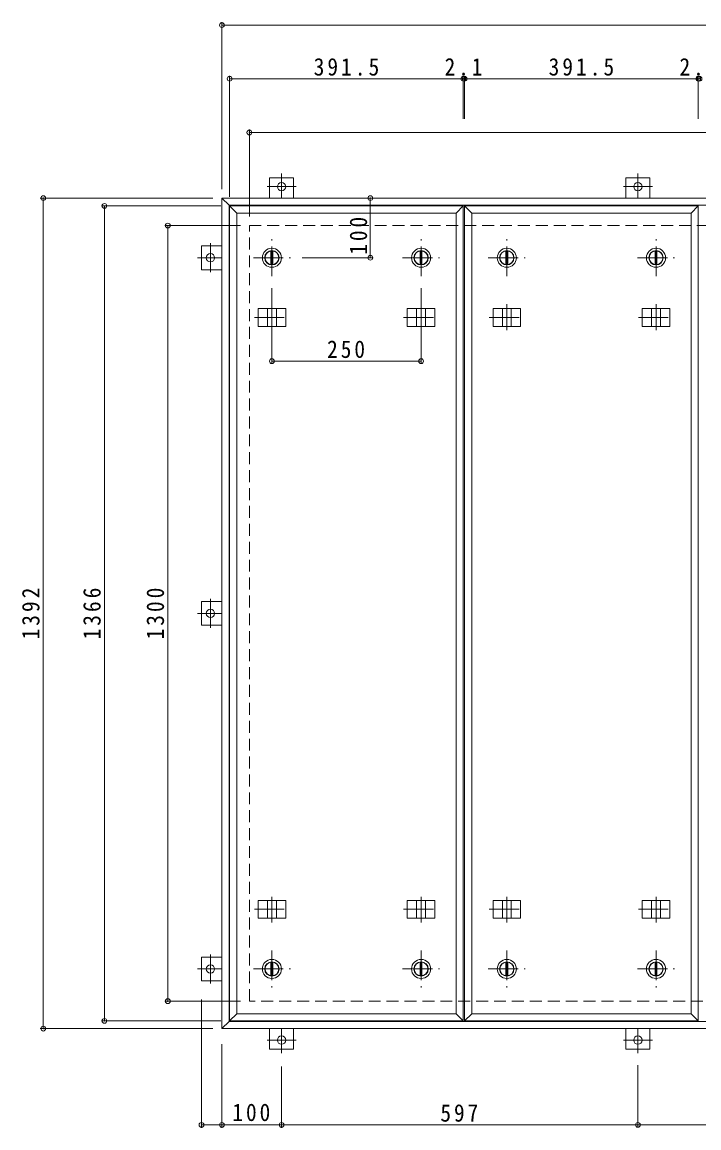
# Model space of a CAD drawing. Units: millimetres at full size, sheet at 1:10. Extents: x -2570 to 2618, y -1962 to 1545.
# Drawn here: x -2260 to -1126, y -338 to 1515 of the extents above; entities that cross this region are included whole.
import ezdxf

# ---------------------------------------------------------------- set-up
doc = ezdxf.new("R2010")
doc.units = ezdxf.units.MM
doc.header["$LTSCALE"] = 10
doc.header["$PDMODE"] = 32
doc.header["$PDSIZE"] = 8
doc.linetypes.add('CHAIN1', pattern=[8, 5, -1, 1, -1])
doc.linetypes.add('DASHED2', pattern=[3, 2, -1])
for name, color, linetype, lineweight in [('0-1_躯体', 2, 'DASHED2', 9), ('0-3_建具', 2, 'Continuous', 9), ('0-E', 3, 'Continuous', 9), ('0-F', 2, 'Continuous', 9)]:
    doc.layers.add(name, color=color, linetype=linetype, lineweight=lineweight)
doc.styles.add('ＭＳ ゴシック', font='')
doc.styles.get('ＭＳ ゴシック').set_extended_font_data('MS Gothic')

msp = doc.modelspace()

# ---------------------------------------------------------------- linework, layer by layer
at = {"layer": '0-1_躯体'}
for p, q in [((-1879.59, 1173.92), (20.41, 1173.92)), ((-1879.59, -126.08), (-1879.59, 1173.92)), ((20.41, -126.08), (-1879.59, -126.08))]:
    msp.add_line(p, q, dxfattribs=at)
at = {"layer": '0-3_建具'}
for p, q in [((-1925.59, 1219.92), (-1913.59, 1207.92)), ((-1925.59, 1219.92), (66.41, 1219.92)), ((-1925.59, -172.08), (-1925.59, 1219.92)), ((-1913.59, 1207.92), (54.41, 1207.92)), ((-1913.59, -160.08), (-1913.59, 1207.92)), ((-1913.59, -160.08), (-1925.59, -172.08)), ((54.41, -160.08), (-1913.59, -160.08)), ((66.41, -172.08), (-1925.59, -172.08))]:
    msp.add_line(p, q, dxfattribs=at)
at = {"layer": '0-E', "linetype": 'CHAIN1'}
for p, q in [((-1825.59, 1261.1), (-1825.59, 1219.92)), ((-1228.59, 1261.1), (-1228.59, 1219.92)), ((-1801.21, 1239.12), (-1849.97, 1239.12)), ((-1204.21, 1239.12), (-1252.97, 1239.12)), ((-1944.79, 1144.3), (-1944.79, 1095.55)), ((-1966.76, 1119.92), (-1925.59, 1119.92)), ((-1944.79, 548.3), (-1944.79, 499.55)), ((-1966.76, 523.92), (-1925.59, 523.92)), ((-1944.79, -47.7), (-1944.79, -96.45)), ((-1966.76, -72.08), (-1925.59, -72.08)), ((-1825.59, -213.25), (-1825.59, -172.08)), ((-1228.59, -213.25), (-1228.59, -172.08)), ((-1849.97, -191.28), (-1801.21, -191.28)), ((-1252.97, -191.28), (-1204.21, -191.28))]:
    msp.add_line(p, q, dxfattribs=at)
at = {"layer": '0-E'}
for p, q in [((-1845.59, 1254.12), (-1805.59, 1254.12)), ((-1845.59, 1254.12), (-1845.59, 1219.92)), ((-1805.59, 1254.12), (-1805.59, 1219.92)), ((-1248.59, 1254.12), (-1208.59, 1254.12)), ((-1248.59, 1254.12), (-1248.59, 1219.92)), ((-1208.59, 1254.12), (-1208.59, 1219.92)), ((-1959.79, 1099.92), (-1959.79, 1139.92)), ((-1959.79, 1139.92), (-1925.59, 1139.92)), ((-1959.79, 1099.92), (-1925.59, 1099.92)), ((-1959.79, 503.92), (-1959.79, 543.92)), ((-1959.79, 543.92), (-1925.59, 543.92)), ((-1959.79, 503.92), (-1925.59, 503.92)), ((-1959.79, -92.08), (-1959.79, -52.08)), ((-1959.79, -52.08), (-1925.59, -52.08)), ((-1959.79, -92.08), (-1925.59, -92.08)), ((-1845.59, -206.28), (-1845.59, -172.08)), ((-1805.59, -206.28), (-1805.59, -172.08)), ((-1248.59, -206.28), (-1248.59, -172.08)), ((-1208.59, -206.28), (-1208.59, -172.08)), ((-1805.59, -206.28), (-1845.59, -206.28)), ((-1208.59, -206.28), (-1248.59, -206.28))]:
    msp.add_line(p, q, dxfattribs=at)
for centre in [(-1825.59, 1239.12), (-1228.59, 1239.12), (-1944.79, 1119.92), (-1944.79, 523.92), (-1944.79, -72.08), (-1825.59, -191.28), (-1228.59, -191.28)]:
    msp.add_circle(centre, 7, dxfattribs=at)
at = {"layer": '0-F', "color": 7}
for p, q in [((-1925.59, 1234.92), (-1925.59, 1514.92)), ((-1925.59, 1509.92), (66.41, 1509.92)), ((-1912.59, 1221.92), (-1912.59, 1424.92)), ((-1912.59, 1419.92), (-1521.09, 1419.92)), ((-1521.09, 1422.92), (-1521.09, 1352.83)), ((-1521.09, 1419.92), (-1518.96, 1419.92)), ((-1518.96, 1422.92), (-1518.96, 1352.83)), ((-1518.96, 1419.92), (-1127.46, 1419.92)), ((-1127.46, 1422.92), (-1127.46, 1352.83)), ((-1127.46, 1419.92), (-1125.34, 1419.92)), ((-1879.59, 1188.92), (-1879.59, 1334.92)), ((-1879.59, 1329.92), (20.41, 1329.92)), ((-1940.59, 1219.92), (-2229.85, 1219.92)), ((-2224.85, -172.08), (-2224.85, 1219.92)), ((-1927.59, 1206.92), (-2127.38, 1206.92)), ((-2122.38, -159.08), (-2122.38, 1206.92)), ((-1676.92, 1219.92), (-1676.92, 1119.92)), ((-1894.59, 1173.92), (-2021.21, 1173.92)), ((-2016.21, -126.08), (-2016.21, 1173.92)), ((-1673.92, 1119.92), (-1790.84, 1119.92)), ((-1841.84, 943.62), (-1841.84, 1068.92)), ((-1591.84, 943.62), (-1591.84, 1068.92)), ((-1841.84, 946.62), (-1591.84, 946.62)), ((-1894.59, -126.08), (-2021.21, -126.08)), ((-1959.79, -338.44), (-1959.79, -123.29)), ((-1927.59, -159.08), (-2127.38, -159.08)), ((-1940.59, -172.08), (-2229.85, -172.08)), ((-1925.59, -198.29), (-1925.59, -338.44)), ((-1825.59, -235.59), (-1825.59, -338.44)), ((-1228.59, -336.44), (-1228.59, -233.25)), ((-1959.79, -333.44), (-1925.59, -333.44)), ((-1925.59, -333.44), (-1825.59, -333.44)), ((-1825.59, -333.44), (-1228.59, -333.44)), ((-1228.59, -333.44), (-630.59, -333.44))]:
    msp.add_line(p, q, dxfattribs=at)
at = {"layer": '0-F', "color": 3}
for p, q in [((-1912.59, 1206.92), (-1900.59, 1194.92)), ((-1912.59, 1206.92), (-1521.09, 1206.92)), ((-1912.59, -159.08), (-1912.59, 1206.92)), ((-1533.09, 1194.92), (-1521.09, 1206.92)), ((-1521.09, -159.08), (-1521.09, 1206.92)), ((-1518.96, 1206.92), (-1506.96, 1194.92)), ((-1518.96, 1206.92), (-1127.46, 1206.92)), ((-1518.96, -159.08), (-1518.96, 1206.92)), ((-1139.46, 1194.92), (-1127.46, 1206.92)), ((-1127.46, -159.08), (-1127.46, 1206.92)), ((-1900.59, 1194.92), (-1533.09, 1194.92)), ((-1900.59, -147.08), (-1900.59, 1194.92)), ((-1533.09, -147.08), (-1533.09, 1194.92)), ((-1506.96, 1194.92), (-1139.46, 1194.92)), ((-1506.96, -147.08), (-1506.96, 1194.92)), ((-1139.46, -147.08), (-1139.46, 1194.92)), ((-1912.59, -159.08), (-1900.59, -147.08)), ((-1518.96, -159.08), (-1506.96, -147.08)), ((-1521.09, -159.08), (-1912.59, -159.08)), ((-1127.46, -159.08), (-1518.96, -159.08))]:
    msp.add_line(p, q, dxfattribs=at)
at = {"layer": '0-F', "linetype": 'CHAIN1'}
for p, q in [((-1841.84, 1088.92), (-1841.84, 1150.92)), ((-1591.84, 1088.92), (-1591.84, 1150.92)), ((-1448.21, 1088.92), (-1448.21, 1150.92)), ((-1198.21, 1088.92), (-1198.21, 1150.92)), ((-1872.84, 1119.92), (-1810.84, 1119.92)), ((-1622.84, 1119.92), (-1560.84, 1119.92)), ((-1479.21, 1119.92), (-1417.21, 1119.92)), ((-1229.21, 1119.92), (-1167.21, 1119.92)), ((-1841.84, -41.08), (-1841.84, -103.08)), ((-1591.84, -41.08), (-1591.84, -103.08)), ((-1448.21, -41.08), (-1448.21, -103.08)), ((-1198.21, -41.08), (-1198.21, -103.08)), ((-1872.84, -72.08), (-1810.84, -72.08)), ((-1622.84, -72.08), (-1560.84, -72.08)), ((-1479.21, -72.08), (-1417.21, -72.08)), ((-1229.21, -72.08), (-1167.21, -72.08))]:
    msp.add_line(p, q, dxfattribs=at)
at = {"layer": '0-F'}
for p, q in [((-1843.34, 1131.33), (-1843.34, 1108.52)), ((-1840.34, 1131.33), (-1840.34, 1108.52)), ((-1593.34, 1131.33), (-1593.34, 1108.52)), ((-1590.34, 1131.33), (-1590.34, 1108.52)), ((-1449.71, 1131.33), (-1449.71, 1108.52)), ((-1446.71, 1131.33), (-1446.71, 1108.52)), ((-1199.71, 1131.33), (-1199.71, 1108.52)), ((-1196.71, 1131.33), (-1196.71, 1108.52)), ((-1843.34, -83.48), (-1843.34, -60.68)), ((-1840.34, -83.48), (-1840.34, -60.68)), ((-1593.34, -83.48), (-1593.34, -60.68)), ((-1590.34, -83.48), (-1590.34, -60.68)), ((-1449.71, -83.48), (-1449.71, -60.68)), ((-1446.71, -83.48), (-1446.71, -60.68)), ((-1199.71, -83.48), (-1199.71, -60.68)), ((-1196.71, -83.48), (-1196.71, -60.68))]:
    msp.add_line(p, q, dxfattribs=at)
at = {"layer": '0-F', "color": 4, "linetype": 'CHAIN1'}
for p, q in [((-1841.84, 1042.04), (-1841.84, 998.8)), ((-1591.84, 1042.04), (-1591.84, 998.8)), ((-1448.21, 1042.04), (-1448.21, 998.8)), ((-1198.21, 1042.04), (-1198.21, 998.8)), ((-1871.25, 1019.92), (-1812.43, 1019.92)), ((-1621.25, 1019.92), (-1562.43, 1019.92)), ((-1477.62, 1019.92), (-1418.81, 1019.92)), ((-1227.62, 1019.92), (-1168.81, 1019.92)), ((-1841.84, 5.81), (-1841.84, 49.04)), ((-1591.84, 5.81), (-1591.84, 49.04)), ((-1448.21, 5.81), (-1448.21, 49.04)), ((-1198.21, 5.81), (-1198.21, 49.04)), ((-1871.25, 27.92), (-1812.43, 27.92)), ((-1621.25, 27.92), (-1562.43, 27.92)), ((-1477.62, 27.92), (-1418.81, 27.92)), ((-1227.62, 27.92), (-1168.81, 27.92))]:
    msp.add_line(p, q, dxfattribs=at)
at = {"layer": '0-F', "color": 4}
for p, q in [((-1864.93, 1034.92), (-1864.93, 1004.92)), ((-1864.93, 1034.92), (-1818.75, 1034.92)), ((-1849.34, 1034.92), (-1849.34, 1004.92)), ((-1834.34, 1034.92), (-1834.34, 1004.92)), ((-1818.75, 1034.92), (-1818.75, 1004.92)), ((-1614.93, 1034.92), (-1614.93, 1004.92)), ((-1614.93, 1034.92), (-1568.75, 1034.92)), ((-1599.34, 1034.92), (-1599.34, 1004.92)), ((-1584.34, 1034.92), (-1584.34, 1004.92)), ((-1568.75, 1034.92), (-1568.75, 1004.92)), ((-1471.3, 1034.92), (-1471.3, 1004.92)), ((-1471.3, 1034.92), (-1425.13, 1034.92)), ((-1455.71, 1034.92), (-1455.71, 1004.92)), ((-1440.71, 1034.92), (-1440.71, 1004.92)), ((-1425.13, 1034.92), (-1425.13, 1004.92)), ((-1221.3, 1034.92), (-1221.3, 1004.92)), ((-1221.3, 1034.92), (-1175.13, 1034.92)), ((-1205.71, 1034.92), (-1205.71, 1004.92)), ((-1190.71, 1034.92), (-1190.71, 1004.92)), ((-1175.13, 1034.92), (-1175.13, 1004.92)), ((-1864.93, 1004.92), (-1818.75, 1004.92)), ((-1614.93, 1004.92), (-1568.75, 1004.92)), ((-1471.3, 1004.92), (-1425.13, 1004.92)), ((-1221.3, 1004.92), (-1175.13, 1004.92)), ((-1864.93, 12.92), (-1864.93, 42.92)), ((-1864.93, 42.92), (-1818.75, 42.92)), ((-1849.34, 12.92), (-1849.34, 42.92)), ((-1834.34, 12.92), (-1834.34, 42.92)), ((-1818.75, 12.92), (-1818.75, 42.92)), ((-1614.93, 12.92), (-1614.93, 42.92)), ((-1614.93, 42.92), (-1568.75, 42.92)), ((-1599.34, 12.92), (-1599.34, 42.92)), ((-1584.34, 12.92), (-1584.34, 42.92)), ((-1568.75, 12.92), (-1568.75, 42.92)), ((-1471.3, 12.92), (-1471.3, 42.92)), ((-1471.3, 42.92), (-1425.13, 42.92)), ((-1455.71, 12.92), (-1455.71, 42.92)), ((-1440.71, 12.92), (-1440.71, 42.92)), ((-1425.13, 12.92), (-1425.13, 42.92)), ((-1221.3, 12.92), (-1221.3, 42.92)), ((-1221.3, 42.92), (-1175.13, 42.92)), ((-1205.71, 12.92), (-1205.71, 42.92)), ((-1190.71, 12.92), (-1190.71, 42.92)), ((-1175.13, 12.92), (-1175.13, 42.92)), ((-1864.93, 12.92), (-1818.75, 12.92)), ((-1614.93, 12.92), (-1568.75, 12.92)), ((-1471.3, 12.92), (-1425.13, 12.92)), ((-1221.3, 12.92), (-1175.13, 12.92))]:
    msp.add_line(p, q, dxfattribs=at)
at = {"layer": '0-F', "color": 3}
for points in [[(-1521.09, -159.08), (-1533.09, -147.08), (-1900.59, -147.08)], [(-1127.46, -159.08), (-1139.46, -147.08), (-1506.96, -147.08)]]:
    msp.add_lwpolyline(points, dxfattribs=at)
at = {"layer": '0-F'}
for centre, radius in [((-1841.84, 1119.92), 16), ((-1841.84, 1119.92), 12), ((-1841.84, 1119.92), 11.5), ((-1591.84, 1119.92), 16), ((-1591.84, 1119.92), 12), ((-1591.84, 1119.92), 11.5), ((-1448.21, 1119.92), 16), ((-1448.21, 1119.92), 12), ((-1448.21, 1119.92), 11.5), ((-1198.21, 1119.92), 16), ((-1198.21, 1119.92), 12), ((-1198.21, 1119.92), 11.5), ((-1841.84, -72.08), 16), ((-1841.84, -72.08), 12), ((-1841.84, -72.08), 11.5), ((-1591.84, -72.08), 16), ((-1591.84, -72.08), 12), ((-1591.84, -72.08), 11.5), ((-1448.21, -72.08), 16), ((-1448.21, -72.08), 12), ((-1448.21, -72.08), 11.5), ((-1198.21, -72.08), 16), ((-1198.21, -72.08), 12), ((-1198.21, -72.08), 11.5)]:
    msp.add_circle(centre, radius, dxfattribs=at)
at = {"layer": '0-F', "color": 7}
for p in [(-1925.59, 1509.92), (-1912.59, 1419.92), (-1521.09, 1419.92), (-1518.96, 1419.92), (-1127.46, 1419.92), (-1125.34, 1419.92), (-1879.59, 1329.92), (-2224.85, 1219.92), (-1676.92, 1219.92), (-2122.38, 1206.92), (-2016.21, 1173.92), (-1676.92, 1119.92), (-1841.84, 946.62), (-1591.84, 946.62), (-2016.21, -126.08), (-2122.38, -159.08), (-2224.85, -172.08), (-1959.79, -333.44), (-1925.59, -333.44), (-1825.59, -333.44), (-1228.59, -333.44)]:
    msp.add_point(p, dxfattribs=at)

# ---------------------------------------------------------------- texts
at = {"layer": '0-F', "char_height": 29.33, "attachment_point": 7, "style": 'ＭＳ ゴシック'}
for s, insert in [('\\T1.28;\\W0.9;391.5', (-1771.84, 1424.92)), ('\\T1.27;\\W0.9;2.1', (-1552.53, 1424.92)), ('\\T1.28;\\W0.9;391.5', (-1378.21, 1424.92)), ('\\T1.27;\\W0.9;2.1', (-1158.9, 1424.92)), ('\\T1.27;\\W0.9;250', (-1749.34, 951.62)), ('\\T1.27;\\W0.9;100', (-1908.09, -327.44)), ('\\T1.27;\\W0.9;597', (-1559.59, -328.44))]:
    msp.add_mtext(s, dxfattribs=dict(at, insert=insert))
at = {"layer": '0-F', "char_height": 29.33, "attachment_point": 7, "rotation": 90, "style": 'ＭＳ ゴシック'}
for s, insert in [('\\T1.27;\\W0.9;100', (-1681.92, 1125.01)), ('\\T1.28;\\W0.9;1392', (-2230.85, 480.17)), ('\\T1.28;\\W0.9;1366', (-2128.38, 480.17)), ('\\T1.28;\\W0.9;1300', (-2022.21, 480.17))]:
    msp.add_mtext(s, dxfattribs=dict(at, insert=insert))

doc.saveas('drawing.dxf')
